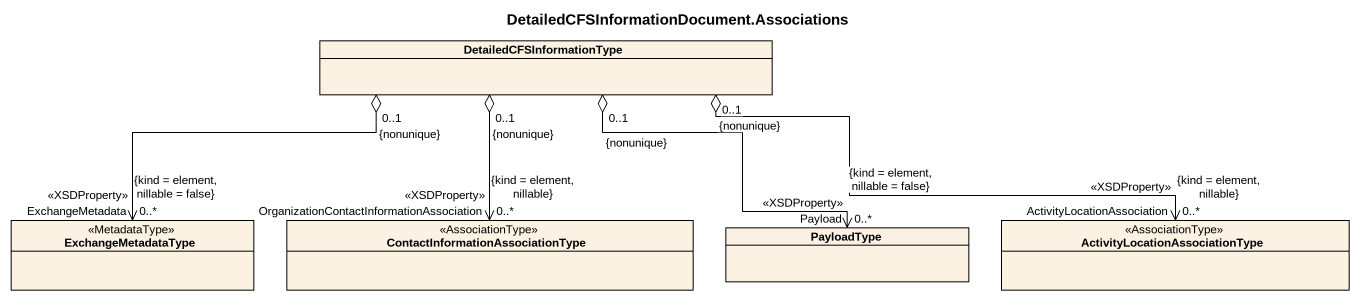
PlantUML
@startuml
title DetailedCFSInformationDocument.Associations
hide circle
hide empty members
class DetailedCFSInformationType
class ExchangeMetadataType <<MetadataType>>
class "ContactInformationAssociationType" as ContactInformationAssociatio <<AssociationType>>
class PayloadType
class "ActivityLocationAssociationType" as ActivityLocationAssociationT <<AssociationType>>
DetailedCFSInformationType "0..1\n{nonunique}" o-left-> "ExchangeMetadata\n<<XSDProperty>>\n0..*\n{kind = element, nillable = false}" ExchangeMetadataType
DetailedCFSInformationType "0..1\n{nonunique}" o--> "OrganizationContactInformationAssociation\n<<XSDProperty>>\n0..*\n{kind = element, nillable}" ContactInformationAssociatio
DetailedCFSInformationType "0..1\n{nonunique}" o--> "Payload\n<<XSDProperty>>\n0..*\n{kind = element, nillable = false}" PayloadType
DetailedCFSInformationType "0..1\n{nonunique}" o-right-> "ActivityLocationAssociation\n<<XSDProperty>>\n0..*\n{kind = element, nillable}" ActivityLocationAssociationT
@enduml
